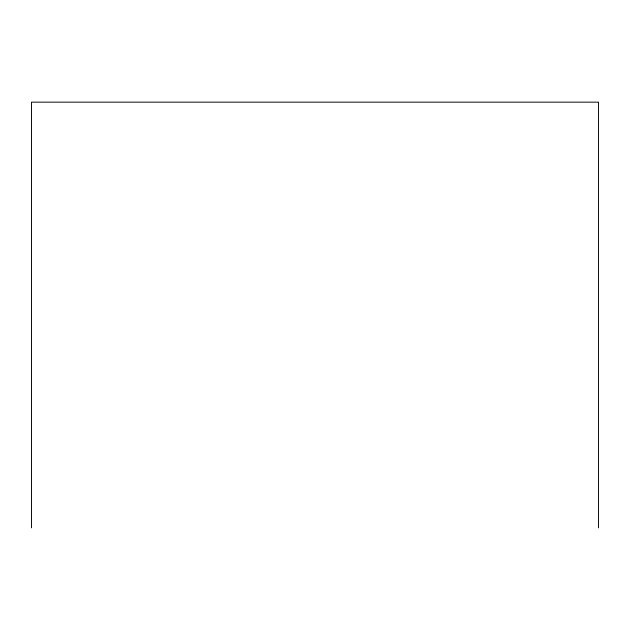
<?xml version="1.0" encoding="UTF-8"?>
<svg xmlns="http://www.w3.org/2000/svg" width="630" height="630" viewBox="0 0 630 630"><rect width="100%" height="100%" fill="white"/><g stroke="black" fill="none" stroke-linecap="round" stroke-linejoin="round"><path stroke-width="0.94" d="M598.5 527.853L598.5 102.147L31.5 102.147L31.5 527.853"/></g></svg>
